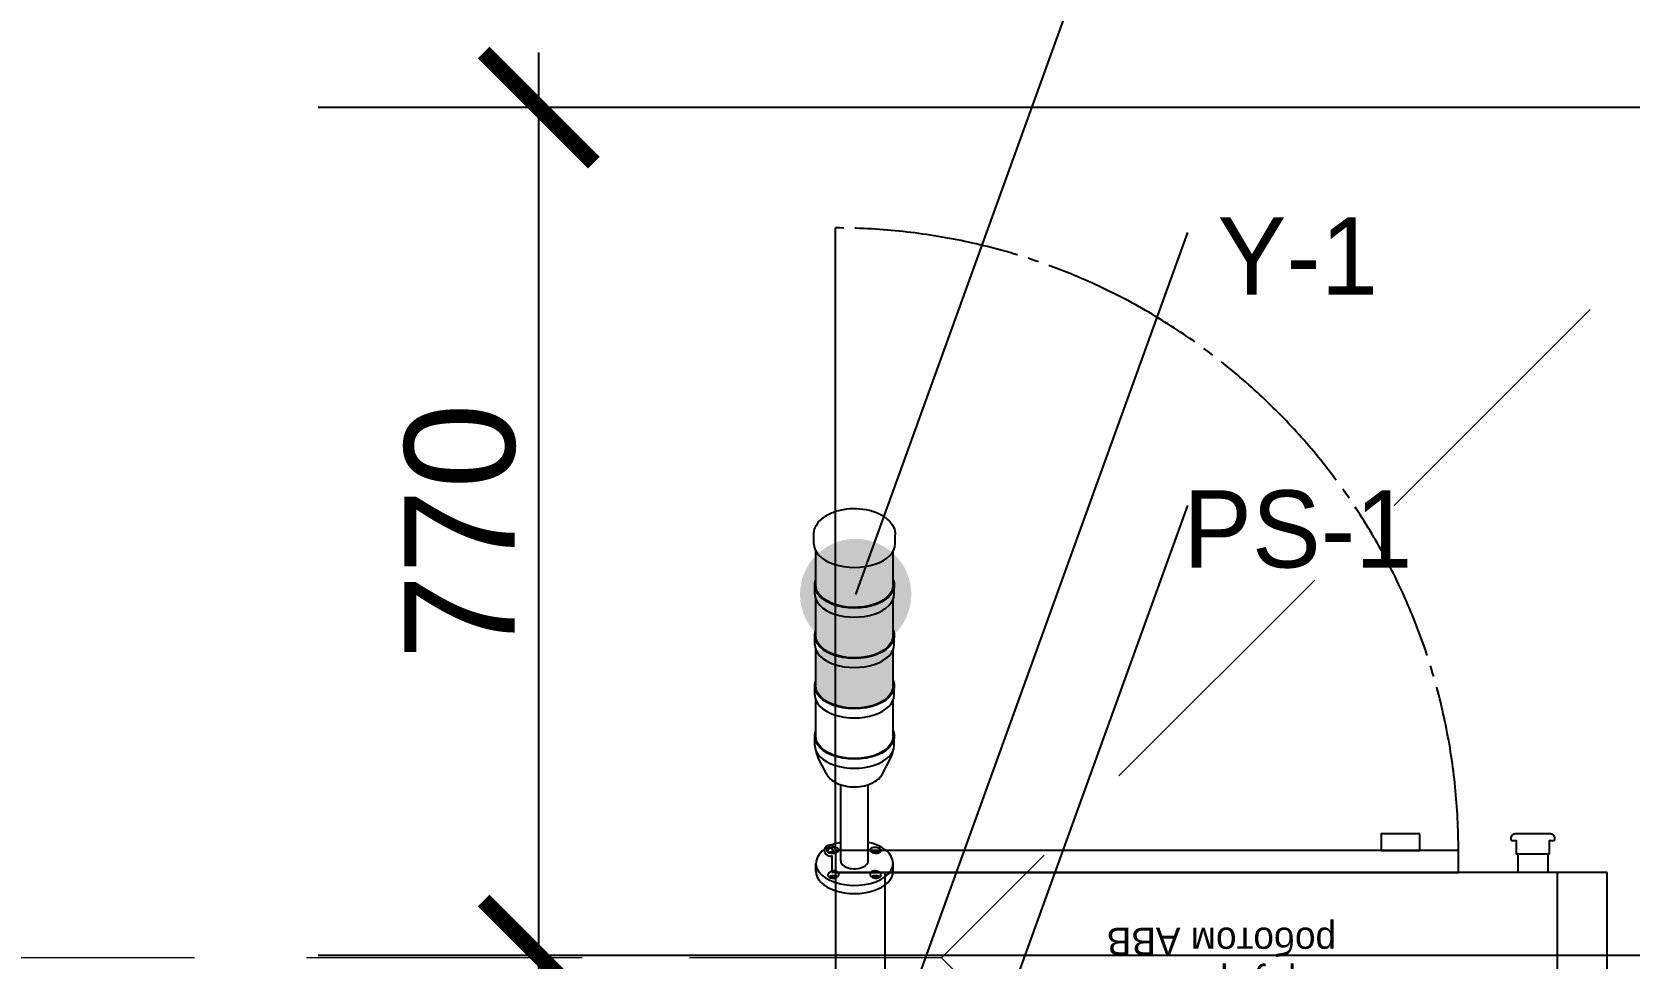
# Model space of a CAD drawing. Header units: millimetres. Extents: x -383313 to -161684, y -117025 to 99224.
# Drawn here: x -347336 to -345888, y -5582 to -4741 of the extents above; entities that cross this region are included whole.
import ezdxf
from ezdxf.enums import TextEntityAlignment as Align

# ---------------------------------------------------------------- set-up
doc = ezdxf.new("R2010")
doc.units = ezdxf.units.MM
doc.header["$MEASUREMENT"] = 0
doc.linetypes.add('ESKD_shtrihpunktir', pattern=[18, 15, -1, 1, -1])
doc.layers.get('Defpoints').update_dxf_attribs({"color": 31})
for name, color, linetype in [('001__КОНСТРУКТИВ__размеры внутр.', 7, 'Continuous'), ('PDF_Geometry', 7, 'Continuous'), ('PV-2BB', 7, 'Continuous'), ('Робот', 30, 'Continuous')]:
    doc.layers.add(name, color=color, linetype=linetype)
doc.styles.add('PSTUDIO', font='arial.ttf')
doc.dimstyles.new('PS_TICK', dxfattribs={"dimscale": 100, "dimtxt": 2.5, "dimasz": 1, "dimexe": 2, "dimexo": 2, "dimgap": 1, "dimtad": 1, "dimdec": 0, "dimzin": 0, "dimdsep": 46, "dimtxsty": 'PSTUDIO', "dimblk": 'ARCHTICK', "dimcen": 2, "dimdle": 1.5, "dimse1": 1, "dimse2": 1, "dimadec": 0, "dimazin": 0, "dimtfac": 1, "dimtdec": 0, "dimtix": 1, "dimtmove": 1, "dimatfit": 3, "dimldrblk": 'ARCHTICK', "dimfxl": 1, "dimtolj": 1, "dimtzin": 0, "dimarcsym": 0})

# ---------------------------------------------------------------- blocks, each defined once
blk = doc.blocks.new('oijrgoirg')
h = blk.add_hatch(color=256)
h.dxf.hatch_style = 1
h.paths.add_polyline_path([(-222100.7, 23328.4, 1), (-221999.8, 23328.4, 1)])
blk.add_line((-222050.2, 23328.4), (-221769.2, 24106))
blk = doc.blocks.new('Шкаф управления роботом ABB')
at = {"layer": 'Робот'}
for p, q in [((-345, -80), (345, -80)), ((-305, -230), (-305, -630)), ((305, -230), (305, -630)), ((-296, -647), (-296, -630)), ((-269, -647), (-269, -630)), ((350, -630), (353, -630)), ((353, -630), (353, -645.4)), ((350, -650), (350, -1215))]:
    blk.add_line(p, q, dxfattribs=at)
for points in [[(-345, 0), (-345, 10), (-295, 10), (-295, 0)], [(345, 0), (345, 10), (295, 10), (295, 0)], [(27.9, -299.8), (-18.4, -385.3), (18.4, -374.7), (-14.8, -441.3), (-26.7, -435.4), (-33.8, -479.2), (-2.9, -447.3), (-14.8, -441.3)]]:
    blk.add_lwpolyline(points, dxfattribs=at)
for points in [[(-345, -230), (345, -230), (345, 0), (-345, 0)], [(-350, -630), (350, -630), (350, -230), (-350, -230)], [(-215, -650), (350, -650), (350, -630), (-215, -630)], [(-180, -665), (-145, -665), (-145, -650), (-180, -650)]]:
    blk.add_lwpolyline(points, close=True, dxfattribs=at)
blk.add_lwpolyline([(-297.5, -647), (-297.5, -659), (-301.5, -659, 0.414214), (-302.5, -660), (-302.5, -661, 0.414214), (-298.5, -665), (-266.5, -665, 0.414214), (-262.5, -661), (-262.5, -660, 0.414214), (-263.5, -659), (-267.5, -659), (-267.5, -647)], format="xyb", close=True, dxfattribs=at)
blk.add_circle((355, -650), 2.5, dxfattribs=at)
at = {"layer": 'Робот', "linetype": 'ESKD_shtrihpunktir', "ltscale": 10}
blk.add_arc((350, -650), 565, 180, 270, dxfattribs=at)
at = {"layer": 'Робот'}
blk.add_arc((355, -650), 5, 180, 113.5782, dxfattribs=at)
for s, p in [('Шкаф управления', (0, -540)), ('роботом ABB', (0, -580))]:
    blk.add_text(s, height=25, dxfattribs=at).set_placement(p, align=Align.CENTER)
blk = doc.blocks.new('Робот ABB IRB660_3.15 (сверху)')
at = {"layer": 'Робот'}
blk.add_circle((0, 0), 3150, dxfattribs=at)
blk = doc.blocks.new('A$Cf5759c35')
at = {"layer": 'PDF_Geometry', "color": 8, "lineweight": 13}
for points in [[(12539, 13271.5), (12361.2, 13093.7)], [(12289.2, 13026), (12111.4, 12848.2)], [(12043.7, 12776.2), (11950.5, 12683.1), (12043.7, 12589.9)], [(11273.2, 12683.1), (11023.4, 12683.1)], [(11624.6, 12683.1), (11374.8, 12683.1)], [(11950.5, 12683.1), (11721.9, 12683.1)]]:
    blk.add_lwpolyline(points, dxfattribs=at)
blk = doc.blocks.new('_ArchTick')
at = {"color": 0, "linetype": 'ByBlock', "const_width": 0.15}
blk.add_lwpolyline([(-0.5, -0.5), (0.5, 0.5)], dxfattribs=at)
blk = doc.blocks.new('*D257')
at = {"layer": '001__КОНСТРУКТИВ__размеры внутр.', "color": 0, "lineweight": -2, "ltscale": 100, "transparency": 16777216}
for p, q in [((-346876.7, -5629.7), (-346876.7, -4760.1)), ((-345475.7, -4810.1), (-347076.7, -4810.1)), ((-345639.4, -5579.7), (-347076.7, -5579.7))]:
    blk.add_line(p, q, dxfattribs=at)
at = {"layer": 'Defpoints', "color": 0, "ltscale": 100, "transparency": 16777216}
for p in [(-346876.7, -4810.1), (-345475.7, -4810.1), (-345639.4, -5579.7)]:
    blk.add_point(p, dxfattribs=at)
at = {"layer": '001__КОНСТРУКТИВ__размеры внутр.', "color": 0, "lineweight": -2, "ltscale": 100, "transparency": 16777216, "xscale": 100, "yscale": 100, "zscale": 100}
for p, rotation in [((-346876.7, -4810.1), 90), ((-346876.7, -5579.7), 270)]:
    blk.add_blockref('_ArchTick', p, dxfattribs=dict(at, rotation=rotation))
at = {"layer": '001__КОНСТРУКТИВ__размеры внутр.', "color": 0, "ltscale": 100, "transparency": 16777216, "insert": (-346947.8, -5194.9), "char_height": 100, "attachment_point": 5, "rotation": 90, "style": 'PSTUDIO'}
blk.add_mtext('\\A1;770', dxfattribs=at)
blk = doc.blocks.new('A$Cc3ea1a44')
h = blk.add_hatch(color=3)
h.dxf.hatch_style = 1
edge = h.paths.add_edge_path()
edge.add_ellipse((0, 279.9), major_axis=(35, 0), ratio=0.57735, start_angle=225, end_angle=360)
edge.add_line((35, 279.9), (35, 310.5))
edge.add_ellipse((0, 317.4), major_axis=(-37, 0), ratio=0.57735, start_angle=18.9246, end_angle=161.0754, ccw=False)
edge.add_line((-35, 310.5), (-35, 279.9))
edge.add_ellipse((0, 279.9), major_axis=(-35, 0), ratio=0.57735, start_angle=360, end_angle=405)
h = blk.add_hatch(color=2)
h.dxf.hatch_style = 1
edge = h.paths.add_edge_path()
edge.add_ellipse((0, 234.1), major_axis=(35, 0), ratio=0.57735, start_angle=225, end_angle=360)
edge.add_line((35, 234.1), (35, 266.8))
edge.add_ellipse((0, 271.7), major_axis=(-36, 0), ratio=0.57735, start_angle=13.5362, end_angle=166.4638, ccw=False)
edge.add_line((-35, 266.8), (-35, 234.1))
edge.add_ellipse((0, 234.1), major_axis=(-35, 0), ratio=0.57735, start_angle=360, end_angle=405)
h = blk.add_hatch(color=1)
h.dxf.hatch_style = 1
edge = h.paths.add_edge_path()
edge.add_ellipse((0, 226), major_axis=(-36, 0), ratio=0.57735, start_angle=13.5362, end_angle=166.4638, ccw=False)
edge.add_line((-35, 221.1), (-35, 188.4))
edge.add_ellipse((0, 188.4), major_axis=(-35, 0), ratio=0.57735, start_angle=360, end_angle=405)
edge.add_ellipse((0, 188.4), major_axis=(35, 0), ratio=0.57735, start_angle=225, end_angle=360)
edge.add_line((35, 188.4), (35, 221.1))
at = {"layer": 'PV-2BB', "extrusion": (0, 0.816497, 0.57735)}
for p, q in [((-37, 317.4), (-37, 325.6)), ((37, 317.4), (37, 325.6)), ((-35, 279.9), (-35, 310.5)), ((35, 279.9), (35, 310.5)), ((-36, 271.7), (-36, 279.9)), ((36, 271.7), (36, 279.9)), ((-35, 234.1), (-35, 266.8)), ((35, 234.1), (35, 266.8)), ((-36, 226), (-36, 234.1)), ((36, 226), (36, 234.1)), ((-35, 188.4), (-35, 221.1)), ((35, 188.4), (35, 221.1)), ((-36, 180.2), (-36, 188.4)), ((36, 180.2), (36, 188.4)), ((-35, 142.7), (-35, 175.4)), ((35, 142.7), (35, 175.4)), ((-36, 134.5), (-36, 142.7)), ((36, 134.5), (36, 142.7)), ((-25.4, 108.8), (-33.2, 123.9)), ((25.4, 108.8), (33.2, 123.9)), ((-12.5, 29.7), (-12.5, 98.8)), ((12.5, 29.7), (12.5, 98.8)), ((-35, 20.2), (-35, 27.6)), ((35, 20.2), (35, 27.6))]:
    blk.add_line(p, q, dxfattribs=at)
at = {"layer": 'PV-2BB'}
for centre, major_axis, start_param, end_param in [((0, 317.4), (-37, 0), 0, 3.141593), ((0, 271.7), (-36, 0), 0, 3.141593), ((0, 226), (-36, 0), 0, 3.141593), ((0, 180.2), (-36, 0), 0, 3.141593), ((0, 134.5), (-36, 0), 0, 3.141593), ((0, 27.6), (-35, 0), -1.205589, 3.926991), ((0, 27.6), (-35, 0), -2.356194, -1.936004), ((-19.1, 35.3), (-5, 0), -2.254427, -0.754797), ((-19.1, 35.3), (-3, 0), -1.975491, -0.99309), ((0, 29.7), (-12.5, 0), 0, 0.785398), ((0, 29.7), (12.5, 0), -2.356194, 0), ((19.1, 35.3), (-5, 0), -2.386796, -0.887165), ((19.1, 35.3), (-3, 0), -2.148503, -1.166102), ((0, 20.2), (-35, 0), 0, 3.141593), ((-19.1, 13.3), (-5, 0), -2.356194, -0.661995), ((-19.1, 13.3), (-3, 0), -2.36661, -0.638339), ((-19.1, 13.3), (-5, 0), -2.380764, -2.356194), ((19.1, 13.3), (-5, 0), -0.785398, -0.760829), ((19.1, 13.3), (-5, 0), -2.479598, -0.785398), ((19.1, 13.3), (-3, 0), -2.503253, -0.774983)]:
    blk.add_ellipse(centre, major_axis=major_axis, ratio=0.57735, start_param=start_param, end_param=end_param, dxfattribs=at)
at = {"layer": 'PV-2BB', "extrusion": (1.66533e-16, -3.33067e-16, -1)}
blk.add_ellipse((0, 279.9), major_axis=(36, 0), ratio=0.57735, start_param=-0.236251, end_param=3.377844, dxfattribs=at)
at = {"layer": 'PV-2BB', "extrusion": (3.39254e-16, -3.88578e-16, -1)}
blk.add_ellipse((0, 279.9), major_axis=(-35, 0), ratio=0.57735, start_param=-0.785398, end_param=0, dxfattribs=at)
at = {"layer": 'PV-2BB', "extrusion": (2.06184e-16, 3.33067e-16, -1)}
blk.add_ellipse((0, 279.9), major_axis=(35, 0), ratio=0.57735, start_param=0, end_param=2.356194, dxfattribs=at)
at = {"layer": 'PV-2BB', "extrusion": (1.879e-16, -2.22045e-16, -1)}
for centre in [(0, 234.1), (0, 188.4)]:
    blk.add_ellipse(centre, major_axis=(36, 0), ratio=0.57735, start_param=-0.236251, end_param=3.377844, dxfattribs=at)
at = {"layer": 'PV-2BB', "extrusion": (3.06858e-16, 5.55112e-17, -1)}
for centre in [(0, 234.1), (0, 188.4)]:
    blk.add_ellipse(centre, major_axis=(-35, 0), ratio=0.57735, start_param=-0.785398, end_param=0, dxfattribs=at)
at = {"layer": 'PV-2BB', "extrusion": (9.78054e-17, -5.55112e-17, -1)}
for centre in [(0, 234.1), (0, 188.4)]:
    blk.add_ellipse(centre, major_axis=(35, 0), ratio=0.57735, start_param=0, end_param=2.356194, dxfattribs=at)
at = {"layer": 'PV-2BB', "extrusion": (9.67781e-17, -3.33067e-16, -1)}
blk.add_ellipse((0, 142.7), major_axis=(36, 0), ratio=0.57735, start_param=-0.236251, end_param=3.377844, dxfattribs=at)
at = {"layer": 'PV-2BB', "extrusion": (2.22045e-16, -5.55112e-16, -1)}
blk.add_ellipse((0, 142.7), major_axis=(-35, 0), ratio=0.57735, start_param=-0.785398, end_param=0, dxfattribs=at)
at = {"layer": 'PV-2BB', "extrusion": (1.26883e-16, -2.77556e-16, -1)}
blk.add_ellipse((0, 142.7), major_axis=(35, 0), ratio=0.57735, start_param=0, end_param=2.356194, dxfattribs=at)
at = {"layer": 'PV-2BB'}
for points, knots in [([(-37, 325.6), (-37, 327.9), (-36.5, 330.2), (-34.5, 334.7), (-33, 336.8), (-29, 340.9), (-26.3, 342.8), (-20.1, 345.9), (-16.6, 347.2), (-9.1, 348.9), (-5.1, 349.4), (2.8, 349.5), (6.7, 349.2), (14.3, 347.8), (18, 346.7), (24.6, 343.8), (27.6, 341.9), (32.5, 337.5), (34.4, 335), (36.5, 330.1), (37, 327.8), (37, 325.6)], [3.926991, 3.926991, 3.926991, 3.926991, 4.174896, 4.174896, 4.447559, 4.447559, 4.771689, 4.771689, 5.119313, 5.119313, 5.464526, 5.464526, 5.80709, 5.80709, 6.151475, 6.151475, 6.499462, 6.499462, 6.830345, 6.830345, 7.068583, 7.068583, 7.068583, 7.068583]), ([(-34.9, 129.3), (-34.8, 129), (-34.8, 128.6), (-34.6, 127.8), (-34.5, 127.3), (-34.2, 126.3), (-34, 125.8), (-33.6, 124.8), (-33.4, 124.4), (-33.2, 123.9)], [2.4313284, 2.4313284, 2.4313284, 2.4313284, 2.4708971, 2.4708971, 2.5282484, 2.5282484, 2.5855997, 2.5855997, 2.642951, 2.642951, 2.642951, 2.642951]), ([(33.2, 123.9), (33.4, 124.4), (33.6, 124.8), (34, 125.8), (34.2, 126.3), (34.5, 127.3), (34.6, 127.8), (34.8, 128.6), (34.8, 129), (34.9, 129.3)], [5.2110306, 5.2110306, 5.2110306, 5.2110306, 5.2683819, 5.2683819, 5.3257332, 5.3257332, 5.3830845, 5.3830845, 5.4226532, 5.4226532, 5.4226532, 5.4226532]), ([(-25.4, 108.8), (-24.5, 107), (-23.3, 105.5), (-20.2, 102.6), (-18.1, 101.2), (-13.5, 99), (-10.8, 98.2), (-5.2, 97.1), (-2.3, 96.8), (3.4, 96.9), (6.3, 97.2), (11.8, 98.5), (14.4, 99.4), (19.1, 101.8), (21.3, 103.4), (24, 106.3), (24.8, 107.5), (25.4, 108.8)], [2.642951, 2.642951, 2.642951, 2.642951, 2.909561, 2.909561, 3.237204, 3.237204, 3.595472, 3.595472, 3.950746, 3.950746, 4.303251, 4.303251, 4.659222, 4.659222, 5.016513, 5.016513, 5.211031, 5.211031, 5.211031, 5.211031]), ([(-15, 41), (-14.8, 40.9), (-14.7, 40.8), (-14.4, 40.5), (-14.3, 40.4), (-14.2, 40.1), (-14.1, 40), (-14.1, 39.7), (-14.1, 39.5), (-14.1, 39.3), (-14.2, 39.1), (-14.3, 38.8), (-14.4, 38.7), (-14.7, 38.4), (-14.8, 38.2), (-15.2, 38), (-15.4, 37.9), (-15.8, 37.6), (-16, 37.5), (-16.4, 37.3), (-16.7, 37.2), (-17.2, 37.1), (-17.5, 37), (-18.1, 36.9), (-18.3, 36.8), (-18.9, 36.8), (-19.2, 36.7), (-19.8, 36.7), (-20.1, 36.7), (-20.6, 36.7), (-20.9, 36.8), (-21.4, 36.9), (-21.7, 36.9), (-22.2, 37.1), (-22.5, 37.2), (-23, 37.4), (-23.2, 37.6), (-23.6, 37.9), (-23.7, 38), (-24, 38.4), (-24, 38.6), (-24.1, 38.9), (-24.1, 39.1), (-24, 39.5), (-23.9, 39.7), (-23.7, 40.1), (-23.5, 40.2), (-23.1, 40.6), (-22.9, 40.8), (-22.4, 41), (-22.1, 41.2), (-21.5, 41.4), (-21.1, 41.5), (-20.4, 41.7), (-20.1, 41.8), (-19.3, 41.9), (-19, 41.9), (-18.3, 41.9), (-17.9, 41.9), (-17.2, 41.8), (-16.9, 41.7), (-16.2, 41.6), (-15.9, 41.5), (-15.4, 41.3), (-15.2, 41.1), (-15, 41)], [0, 0, 0, 0, 0.831877, 0.831877, 1.663754, 1.663754, 2.495631, 2.495631, 3.327509, 3.327509, 4.152826, 4.152826, 4.978143, 4.978143, 5.80346, 5.80346, 6.628777, 6.628777, 7.454094, 7.454094, 8.279411, 8.279411, 9.104728, 9.104728, 9.930045, 9.930045, 10.761922, 10.761922, 11.593799, 11.593799, 12.425676, 12.425676, 13.257554, 13.257554, 14.32243, 14.32243, 15.387306, 15.387306, 16.452182, 16.452182, 17.517058, 17.517058, 18.577978, 18.577978, 19.638898, 19.638898, 20.699818, 20.699818, 21.760738, 21.760738, 22.821658, 22.821658, 23.882578, 23.882578, 24.943498, 24.943498, 26.004418, 26.004418, 27.069294, 27.069294, 28.134171, 28.134171, 29.199047, 29.199047, 30.263923, 30.263923, 30.263923, 30.263923]), ([(21.9, 37), (21.7, 36.9), (21.4, 36.9), (20.9, 36.8), (20.6, 36.7), (20.1, 36.7), (19.8, 36.7), (19.2, 36.7), (18.9, 36.8), (18.3, 36.8), (18.1, 36.9), (17.5, 37), (17.2, 37.1), (16.7, 37.2), (16.4, 37.3), (16, 37.5), (15.8, 37.6), (15.4, 37.9), (15.2, 38), (14.8, 38.2), (14.7, 38.4), (14.4, 38.7), (14.3, 38.8), (14.2, 39.1), (14.1, 39.3), (14.1, 39.5), (14.1, 39.7), (14.1, 40), (14.2, 40.1), (14.3, 40.4), (14.4, 40.5), (14.7, 40.8), (14.8, 40.9), (15.2, 41.1), (15.4, 41.3), (15.9, 41.5), (16.2, 41.6), (16.9, 41.7), (17.2, 41.8), (17.9, 41.9), (18.3, 41.9), (19, 41.9), (19.3, 41.9), (20.1, 41.8), (20.4, 41.7), (21.1, 41.5), (21.5, 41.4), (22.1, 41.2), (22.4, 41), (22.9, 40.8), (23.1, 40.6), (23.5, 40.2), (23.7, 40.1), (23.9, 39.7), (24, 39.5), (24.1, 39.1), (24.1, 38.9), (24, 38.6), (24, 38.4), (23.7, 38), (23.6, 37.9), (23.2, 37.6), (23, 37.4), (22.5, 37.2), (22.2, 37.1), (21.9, 37)], [0, 0, 0, 0, 0.831877, 0.831877, 1.663754, 1.663754, 2.495631, 2.495631, 3.327509, 3.327509, 4.152826, 4.152826, 4.978143, 4.978143, 5.80346, 5.80346, 6.628777, 6.628777, 7.454094, 7.454094, 8.279411, 8.279411, 9.104728, 9.104728, 9.930045, 9.930045, 10.761922, 10.761922, 11.593799, 11.593799, 12.425676, 12.425676, 13.257554, 13.257554, 14.32243, 14.32243, 15.387306, 15.387306, 16.452182, 16.452182, 17.517058, 17.517058, 18.577978, 18.577978, 19.638898, 19.638898, 20.699818, 20.699818, 21.760738, 21.760738, 22.821658, 22.821658, 23.882578, 23.882578, 24.943498, 24.943498, 26.004418, 26.004418, 27.069294, 27.069294, 28.134171, 28.134171, 29.199047, 29.199047, 30.263923, 30.263923, 30.263923, 30.263923]), ([(-21.9, 19.7), (-21.7, 19.8), (-21.4, 19.9), (-20.9, 20.1), (-20.6, 20.2), (-20.1, 20.3), (-19.8, 20.4), (-19.2, 20.5), (-18.9, 20.5), (-18.3, 20.5), (-18.1, 20.5), (-17.5, 20.4), (-17.2, 20.4), (-16.7, 20.3), (-16.4, 20.2), (-16, 20), (-15.8, 19.9), (-15.4, 19.7), (-15.2, 19.5), (-14.8, 19.3), (-14.7, 19.1), (-14.4, 18.8), (-14.3, 18.6), (-14.2, 18.2), (-14.1, 18.1), (-14.1, 17.7), (-14.1, 17.5), (-14.1, 17.1), (-14.2, 17), (-14.3, 16.6), (-14.4, 16.4), (-14.7, 16), (-14.8, 15.9), (-15.2, 15.5), (-15.4, 15.3), (-15.9, 14.9), (-16.2, 14.8), (-16.9, 14.5), (-17.2, 14.4), (-17.9, 14.2), (-18.3, 14.1), (-19, 14), (-19.3, 14), (-20.1, 14), (-20.4, 14.1), (-21.1, 14.2), (-21.5, 14.3), (-22.1, 14.5), (-22.4, 14.6), (-22.9, 14.9), (-23.1, 15.1), (-23.5, 15.5), (-23.7, 15.7), (-23.9, 16.1), (-24, 16.3), (-24.1, 16.8), (-24.1, 17), (-24, 17.5), (-24, 17.7), (-23.7, 18.1), (-23.6, 18.4), (-23.2, 18.8), (-23, 19), (-22.5, 19.4), (-22.2, 19.6), (-21.9, 19.7)], [0, 0, 0, 0, 0.831877, 0.831877, 1.663754, 1.663754, 2.495631, 2.495631, 3.327509, 3.327509, 4.152826, 4.152826, 4.978143, 4.978143, 5.80346, 5.80346, 6.628777, 6.628777, 7.454094, 7.454094, 8.279411, 8.279411, 9.104728, 9.104728, 9.930045, 9.930045, 10.761922, 10.761922, 11.593799, 11.593799, 12.425676, 12.425676, 13.257554, 13.257554, 14.32243, 14.32243, 15.387306, 15.387306, 16.452182, 16.452182, 17.517058, 17.517058, 18.577978, 18.577978, 19.638898, 19.638898, 20.699818, 20.699818, 21.760738, 21.760738, 22.821658, 22.821658, 23.882578, 23.882578, 24.943498, 24.943498, 26.004418, 26.004418, 27.069294, 27.069294, 28.134171, 28.134171, 29.199047, 29.199047, 30.263923, 30.263923, 30.263923, 30.263923]), ([(15, 15.7), (14.8, 15.9), (14.7, 16), (14.4, 16.4), (14.3, 16.6), (14.2, 17), (14.1, 17.1), (14.1, 17.5), (14.1, 17.7), (14.1, 18.1), (14.2, 18.2), (14.3, 18.6), (14.4, 18.8), (14.7, 19.1), (14.8, 19.3), (15.2, 19.5), (15.4, 19.7), (15.8, 19.9), (16, 20), (16.4, 20.2), (16.7, 20.3), (17.2, 20.4), (17.5, 20.4), (18.1, 20.5), (18.3, 20.5), (18.9, 20.5), (19.2, 20.5), (19.8, 20.4), (20.1, 20.3), (20.6, 20.2), (20.9, 20.1), (21.4, 19.9), (21.7, 19.8), (22.2, 19.6), (22.5, 19.4), (23, 19), (23.2, 18.8), (23.6, 18.4), (23.7, 18.1), (24, 17.7), (24, 17.5), (24.1, 17), (24.1, 16.8), (24, 16.3), (23.9, 16.1), (23.7, 15.7), (23.5, 15.5), (23.1, 15.1), (22.9, 14.9), (22.4, 14.6), (22.1, 14.5), (21.5, 14.3), (21.1, 14.2), (20.4, 14.1), (20.1, 14), (19.3, 14), (19, 14), (18.3, 14.1), (17.9, 14.2), (17.2, 14.4), (16.9, 14.5), (16.2, 14.8), (15.9, 14.9), (15.4, 15.3), (15.2, 15.5), (15, 15.7)], [0, 0, 0, 0, 0.831877, 0.831877, 1.663754, 1.663754, 2.495631, 2.495631, 3.327509, 3.327509, 4.152826, 4.152826, 4.978143, 4.978143, 5.80346, 5.80346, 6.628777, 6.628777, 7.454094, 7.454094, 8.279411, 8.279411, 9.104728, 9.104728, 9.930045, 9.930045, 10.761922, 10.761922, 11.593799, 11.593799, 12.425676, 12.425676, 13.257554, 13.257554, 14.32243, 14.32243, 15.387306, 15.387306, 16.452182, 16.452182, 17.517058, 17.517058, 18.577978, 18.577978, 19.638898, 19.638898, 20.699818, 20.699818, 21.760738, 21.760738, 22.821658, 22.821658, 23.882578, 23.882578, 24.943498, 24.943498, 26.004418, 26.004418, 27.069294, 27.069294, 28.134171, 28.134171, 29.199047, 29.199047, 30.263923, 30.263923, 30.263923, 30.263923])]:
    blk.add_open_spline(points, degree=3, knots=knots, dxfattribs=at)

msp = doc.modelspace()

# ---------------------------------------------------------------- block references
at = {"ltscale": 100}
msp.add_blockref('A$Cf5759c35', (-358461.97282, -18264.93104), dxfattribs=at)
for name, p in [('oijrgoirg', (-124538.9596, -28580.33268)), ('oijrgoirg', (-124518.85285, -29029.45692)), ('oijrgoirg', (-124518.85285, -29277.14792)), ('A$Cc3ea1a44', (-346590.30163, -5523.44552))]:
    msp.add_blockref(name, p)
at = {"rotation": 179.9999999999999}
msp.add_blockref('Шкаф управления роботом ABB', (-346257.51898, -6134.36814), dxfattribs=at)
at = {"layer": 'Робот', "rotation": 180}
msp.add_blockref('Робот ABB IRB660_3.15 (сверху)', (-344500.63713, -5731.42318), dxfattribs=at)

# ---------------------------------------------------------------- texts
at = {"color": 30}
for s, p in [('Y-1', (-346188.19675, -4944.80435)), ('PS-1', (-346188.19675, -5192.49535))]:
    msp.add_text(s, height=70, dxfattribs=at).set_placement(p, align=Align.MIDDLE)

# ---------------------------------------------------------------- dimensions: what is measured, and where the dimension line sits
at = {"layer": '001__КОНСТРУКТИВ__размеры внутр.', "ltscale": 100}
dim = msp.add_linear_dim(base=(-346876.69819, -4810.06162), p1=(-345639.37549, -5579.7477), p2=(-345475.69148, -4810.06162), angle=90, dimstyle='PS_TICK', override={"dimtxt": 1, "dimexo": 0, "dimgap": 0.2, "dimdle": 0.5, "dimse1": 0, "dimse2": 0}, dxfattribs=at)
dim.commit()
dim.dimension.update_dxf_attribs({"geometry": '*D257', "text_midpoint": (-346947.75549, -5194.90466)})

doc.saveas('drawing.dxf')
